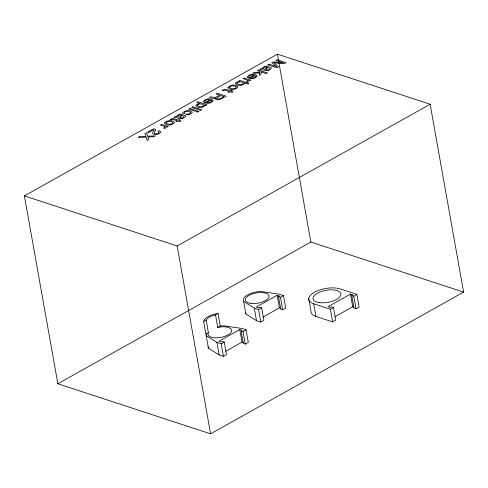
<?xml version="1.0" encoding="UTF-8"?>
<svg xmlns="http://www.w3.org/2000/svg" width="488" height="488" viewBox="0 0 488 488"><rect width="100%" height="100%" fill="white"/><g stroke="black" fill="none" stroke-linecap="round" stroke-linejoin="round"><path stroke-width="0.73" d="M217.752 327.442L220.167 326.99A12.005 5.185 -10.1 0 1 231.641 330.754A12.005 5.185 -10.1 0 1 219.423 337.598A12.005 5.185 -10.1 0 1 207.949 333.835L208.346 332.712L206.217 319.872A12.005 5.185 -10.1 0 1 214.854 315.035L218.002 313.516L220.234 326.051L217.752 327.442L215.519 314.906M24.4 195.883L277.397 54.156L430.135 104.237L463.6 292.117L210.602 433.844L57.865 383.763L24.4 195.883L177.138 245.964L430.135 104.237M57.865 383.763L310.862 242.036L463.6 292.117M220.234 326.051L223.827 325.795L241.792 328.448L246.086 329.858L248.319 342.393L245.269 344.101L243.359 343.473L241.127 330.937L242.146 330.37L239.761 329.583L218.923 341.258L221.308 342.039L222.327 341.472L224.236 342.1L226.469 354.636L223.419 356.344L219.124 354.935L208.455 348.194L203.63 321.568L206.113 320.177M205.863 334.103L208.346 332.712M245.842 313.936L243.61 301.401A14.121 6.1 -10.1 0 1 261.208 291.537L279.179 294.191L283.473 295.6L285.706 308.135L282.656 309.843L280.746 309.215L278.514 296.68L279.532 296.112L277.141 295.325L256.31 307.001L258.695 307.782L259.714 307.214L261.617 307.837L263.856 320.378L260.805 322.086L256.511 320.677L245.842 313.936A14.121 6.1 -10.1 0 1 245.476 312.387M243.61 301.401L254.272 308.142L258.573 309.544L261.617 307.837M278.514 296.68L280.423 297.308L283.473 295.6M263.099 316.986L279.38 307.867L280.57 308.257M206.223 335.659L216.892 342.399L221.186 343.808L224.236 342.1M241.127 330.937L243.036 331.565L246.086 329.858M225.712 351.244L241.993 342.125L243.189 342.515M315.901 316.395L313.65 303.768A18.422 7.961 -10.1 0 1 314.455 292.257A18.422 7.961 -10.1 0 1 340.166 288.914L356.88 294.392L359.131 307.025L356.033 308.758L354.026 308.099L351.775 295.472L352.83 294.88L350.482 294.111L328.064 306.665L330.413 307.44L331.486 306.836L333.493 307.495L335.744 320.122L332.615 321.879L315.901 316.395A18.422 7.961 -10.1 0 1 310.978 311.332L308.727 298.705M313.65 303.768L330.364 309.252L333.493 307.495M351.775 295.472L353.782 296.131L356.88 294.392M334.927 316.712L352.726 306.738L353.904 307.123M353.782 296.131L356.033 308.758M350.482 294.111L352.726 306.738M330.364 309.252L332.615 321.879M277.397 54.156L310.862 242.036M280.423 297.308L282.656 309.843M277.141 295.325L279.38 307.867M258.573 309.544L260.805 322.086M254.272 308.142L256.511 320.677M243.036 331.565L245.269 344.101M239.761 329.583L241.993 342.125M221.186 343.808L223.419 356.344M216.892 342.399L219.124 354.935M177.138 245.964L210.602 433.844M208.455 348.194A14.121 6.1 -10.1 0 1 208.095 346.645M203.63 321.568A14.121 6.1 -10.1 0 1 218.002 313.516M244.592 82.984L244.586 83.356C242.597 85.961 237.528 86.266 235.405 83.722L235.997 82.533L239.706 81.331L238.864 81.057L239.95 80.447L249.014 83.418L247.867 84.058L244.592 82.984M197.414 105.255L197.408 105.512C198.927 107.226 202.355 107.244 203.905 105.512L203.917 105.182C202.337 103.56 198.866 103.358 197.414 105.255M164.621 122.952L164.609 123.36C166.707 125.977 171.117 125.251 173.643 123.556A4.02 1.738 -10.1 0 0 174.411 122.305C172.221 119.438 166.731 120.237 164.621 122.952M227.981 87.456L227.969 87.871C230.068 90.487 234.478 89.761 237.003 88.06A4.02 1.738 -10.1 0 0 237.772 86.809C235.582 83.942 230.092 84.741 227.981 87.456M176.717 116.278L176.693 116.656L175.216 116.675L173.887 117.425C177.608 117.34 182.481 120.774 185.617 116.449L185.574 115.888L184.769 115.424L183.665 116.04C184.952 118.614 175.863 119.017 183.091 115.095C181.768 113.07 177.766 114.363 176.717 116.278M262.44 68.253L262.41 68.637L260.94 68.649L259.61 69.406C263.331 69.32 268.205 72.755 271.34 68.43L271.291 67.869L270.486 67.399L269.388 68.015C270.675 70.595 261.58 70.998 268.815 67.07C267.491 65.05 263.489 66.344 262.44 68.253M261.171 71.925L260.94 74.536L259.433 75.378L259.653 73.066L252.699 73.304L254.205 72.462L259.714 72.322L259.854 71.492L257.383 70.681L258.512 70.046L267.546 73.005L266.411 73.639L261.171 71.925M190.759 112.624L189.198 113.924L186.922 114.033L185.775 114.674C188.02 115.18 191.442 114.662 192.321 112.289C190.259 109.556 185.233 110.197 182.957 112.508A3.343 1.446 -10.1 0 0 182.945 113.442L183.732 114.009L184.879 113.362L184.318 112.655L185.55 111.63A2.007 0.866 -10.1 0 1 187.136 111.301L189.252 111.599L190.759 112.624M164.92 126.941L163.669 128.094L164.84 128.472L165.792 127.862L165.877 126.776L167.018 127.154L168.134 126.526L161.546 124.367L160.369 125.026L164.157 126.27L164.92 126.941M247.66 80.587L246.416 81.74L247.581 82.124L248.532 81.508L248.618 80.428L249.758 80.801L250.875 80.172L244.293 78.013L243.115 78.672L246.904 79.916L247.66 80.587M216.648 98.149C218.276 100.54 222.205 97.386 223.852 96.551L220.765 95.538L216.648 98.149M213.024 100.632C211.792 103.529 207.388 103.743 204.734 102.785L209.87 99.906L207.76 99.662L206.192 100.034L204.844 101.04L205.119 101.791L203.96 102.443L203.307 101.443C205.155 98.57 210.92 97.74 213.024 100.632M256.999 75.994C255.767 78.891 251.369 79.111 248.709 78.147L253.851 75.268L251.741 75.024L250.173 75.396L248.819 76.409L249.094 77.159L247.934 77.805L247.282 76.805C249.136 73.932 254.895 73.102 256.999 75.994M211.536 100.998C210.804 102.645 208.376 102.761 206.827 102.395L210.718 100.211L211.536 100.998M255.511 76.36C254.779 78.007 252.351 78.123 250.801 77.757L254.699 75.573L255.511 76.36M155.477 130.241L154.281 132.541L154.318 133.328C155.812 134.194 158.319 133.743 159.192 132.205L158.088 131.351L159.289 130.68L160.814 131.986C159.478 135.219 149.023 136.152 153.927 130.619L153.567 129.765L148.444 132.632L147.4 132.291L153.836 128.686L155.312 129.619L155.477 130.241M205.003 105.42C203.142 108.177 198.11 108.257 195.84 105.957L195.963 105.182L197.006 104.304L199.995 103.48L196.633 102.376L197.811 101.718L206.991 104.731L205.851 105.371L204.972 105.085L205.003 105.42M166.188 122.586L166.194 123.135C167.896 124.641 170.69 124.666 172.508 123.342A2.226 0.964 -10.1 0 0 172.85 122.506C171.123 120.865 167.909 120.896 166.188 122.586M229.549 87.09L229.555 87.639C231.257 89.145 234.045 89.176 235.869 87.846A2.226 0.964 -10.1 0 0 236.21 87.01C234.484 85.369 231.269 85.4 229.549 87.09M181.524 115.406L179.23 117.437L177.681 116.437C178.303 115.217 180.536 114.271 181.524 115.406M267.247 67.381L264.947 69.418L263.398 68.418C264.026 67.198 266.253 66.252 267.247 67.381M236.997 82.942L236.936 83.448C238.541 85.003 242.255 85.272 243.469 83.1L243.414 82.844C241.664 81.441 238.681 81.368 236.997 82.942M215.348 98.167L215.178 99.003C218.734 101.626 223.12 97.606 226.206 96.166L217.178 93.202L215.873 93.934L219.746 95.203L214.964 97.569L210.786 96.783C206.564 97.868 214.079 98.704 215.348 98.167M170.562 119.243L170.221 119.511L171.093 119.792L172.721 119.334L177.022 120.743L175.9 121.372L176.802 121.671L177.925 121.042L179.761 121.646L180.956 120.975L179.114 120.371L180.066 119.841L179.163 119.542L178.211 120.078L173.203 118.499L170.562 119.243M222.735 90.018L222.394 90.28L223.266 90.567L224.895 90.103L229.195 91.518L228.079 92.141L228.982 92.439L230.098 91.811L231.94 92.415L233.13 91.744L231.294 91.146L232.239 90.609L231.336 90.317L230.385 90.847L225.383 89.273L222.735 90.018M139.69 136.609L138.073 137.518L146.089 137.14L147.266 140.392L148.816 139.519L147.797 137.024L153.708 136.78L155.337 135.865L147.705 136.231L146.522 132.785L144.948 133.663L145.997 136.378L139.69 136.609M189.911 108.476L188.71 109.147L195.267 111.301L196.463 110.63L189.911 108.476M192.858 106.829L191.674 107.488L200.708 110.447L201.892 109.788L192.858 106.829M269.01 64.166L267.772 64.861L276.806 67.82L278.654 66.789L273.762 62.745L284.162 63.702L286.029 62.653L276.995 59.695L275.75 60.39L283.4 62.873L273.018 61.921L271.731 62.641L276.604 66.679L269.01 64.166M197.689 111.026L196.487 111.697L197.744 112.112L198.945 111.441L197.689 111.026M319.567 302.651A14.14 6.112 -10.1 0 0 340.88 294.514A14.14 6.112 -10.1 0 0 320.323 291.83A14.14 6.112 -10.1 0 0 319.567 302.651M250.936 303.396A12.005 5.185 -10.1 0 0 269.028 296.49A12.005 5.185 -10.1 0 0 251.582 294.209A12.005 5.185 -10.1 0 0 250.936 303.396"/></g></svg>
